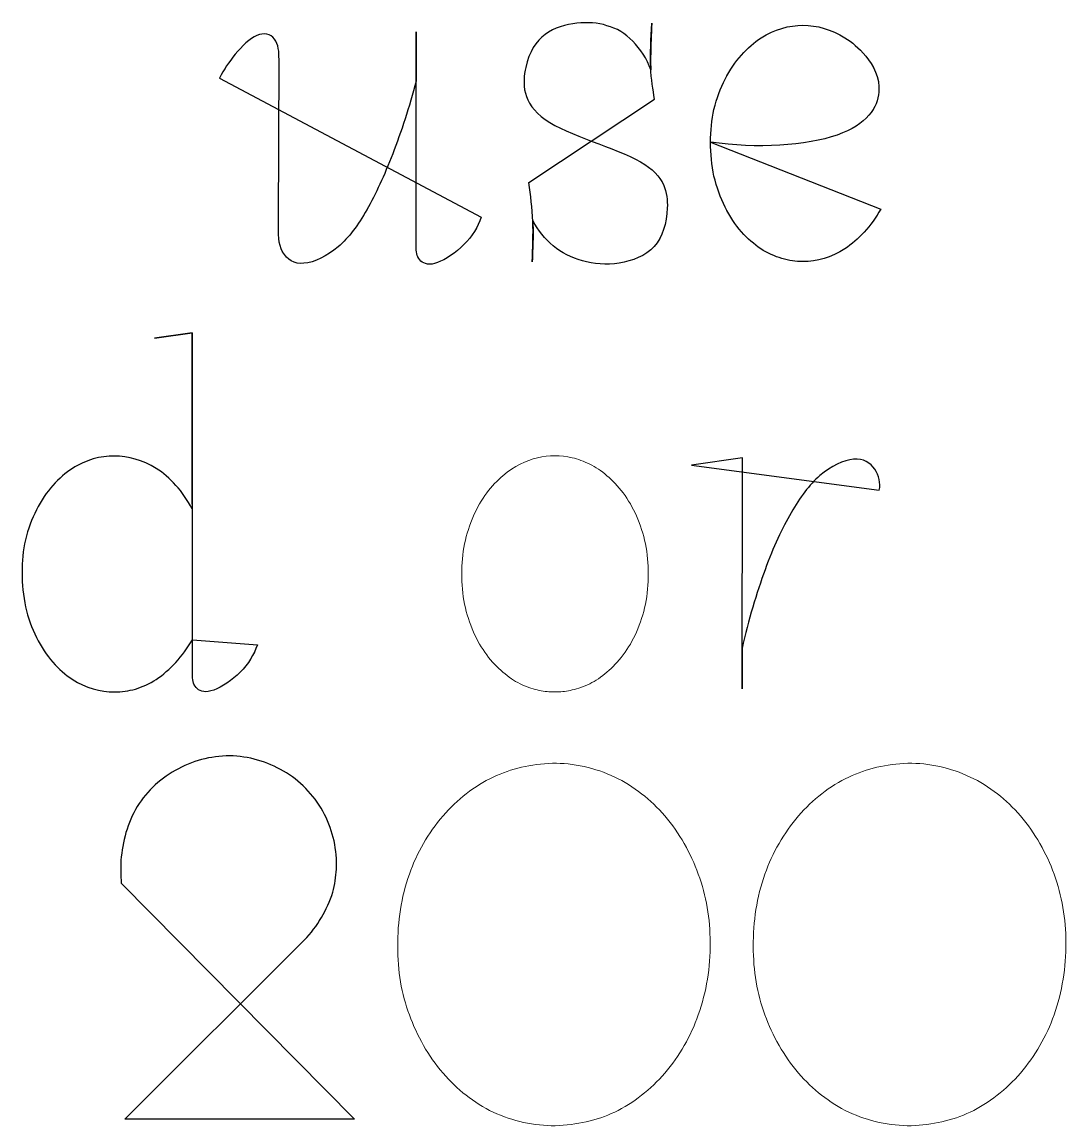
# Model space of a CAD drawing. Header units: centimetres. Extents: x -10.1 to 10.1, y -7.4 to 7.5.
# Drawn here: x -5.915 to -5.094, y 6.476 to 7.343 of the extents above; entities that cross this region are included whole.
import ezdxf

# ---------------------------------------------------------------- set-up
doc = ezdxf.new("R2010")
doc.units = ezdxf.units.CM
doc.header["$MEASUREMENT"] = 0
doc.layers.add('Layer 1', color=7, linetype='Continuous')

msp = doc.modelspace()

# ---------------------------------------------------------------- linework, layer by layer
at = {"layer": 'Layer 1', "color": 7}
for points, knots in [([(-5.51631, 7.21711), (-5.51478, 7.207), (-5.51364, 7.19711), (-5.51327, 7.18663), (-5.51327, 7.18663), (-5.51271, 7.17652), (-5.51327, 7.16567), (-5.51367, 7.15483), (-5.51367, 7.15483), (-5.51327, 7.16226), (-5.51311, 7.16949), (-5.5129, 7.17483), (-5.5129, 7.17483), (-5.5129, 7.18036), (-5.51309, 7.18377), (-5.51327, 7.18721), (-5.51327, 7.18721), (-5.50909, 7.17959), (-5.50356, 7.17274), (-5.49708, 7.16739), (-5.49708, 7.16739), (-5.49041, 7.16186), (-5.48298, 7.15805), (-5.47422, 7.15559), (-5.47422, 7.15559), (-5.46544, 7.15331), (-5.45536, 7.15197), (-5.44525, 7.15387), (-5.44525, 7.15387), (-5.43496, 7.1554), (-5.42469, 7.1594), (-5.41781, 7.16683), (-5.41781, 7.16683), (-5.41114, 7.17445), (-5.4081, 7.18511), (-5.40752, 7.19712), (-5.40752, 7.19712), (-5.40694, 7.20911), (-5.40921, 7.22226), (-5.42866, 7.2335), (-5.42866, 7.2335), (-5.44829, 7.24474), (-5.48525, 7.25387), (-5.50354, 7.26665), (-5.50354, 7.26665), (-5.52182, 7.2794), (-5.52145, 7.2956), (-5.51878, 7.30761), (-5.51878, 7.30761), (-5.51592, 7.31999), (-5.51079, 7.32817), (-5.50354, 7.33351), (-5.50354, 7.33351), (-5.49632, 7.33885), (-5.48716, 7.34132), (-5.47859, 7.34227), (-5.47859, 7.34227), (-5.4702, 7.34322), (-5.46221, 7.34285), (-5.45496, 7.34036), (-5.45496, 7.34036), (-5.44734, 7.33845), (-5.44049, 7.33427), (-5.43459, 7.32816), (-5.43459, 7.32816), (-5.42866, 7.32226), (-5.42353, 7.31427), (-5.42049, 7.3057), (-5.42049, 7.3057), (-5.42049, 7.30914), (-5.42089, 7.31237), (-5.42049, 7.31845), (-5.42049, 7.31845), (-5.42049, 7.32454), (-5.42012, 7.3335), (-5.41972, 7.34226), (-5.41972, 7.34226), (-5.42049, 7.33006), (-5.42086, 7.31787), (-5.42049, 7.30797), (-5.42049, 7.30797), (-5.42012, 7.29789), (-5.4188, 7.29027), (-5.41745, 7.28262), (-5.41745, 7.28262), (-5.41745, 7.28262), (-5.51631, 7.21711), (-5.51631, 7.21711)], [0, 0, 0, 0, 0.043478, 0.043478, 0.043478, 0.043478, 0.086957, 0.086957, 0.086957, 0.086957, 0.130435, 0.130435, 0.130435, 0.130435, 0.173913, 0.173913, 0.173913, 0.173913, 0.217391, 0.217391, 0.217391, 0.217391, 0.26087, 0.26087, 0.26087, 0.26087, 0.304348, 0.304348, 0.304348, 0.304348, 0.347826, 0.347826, 0.347826, 0.347826, 0.391304, 0.391304, 0.391304, 0.391304, 0.434783, 0.434783, 0.434783, 0.434783, 0.478261, 0.478261, 0.478261, 0.478261, 0.521739, 0.521739, 0.521739, 0.521739, 0.565217, 0.565217, 0.565217, 0.565217, 0.608696, 0.608696, 0.608696, 0.608696, 0.652174, 0.652174, 0.652174, 0.652174, 0.695652, 0.695652, 0.695652, 0.695652, 0.73913, 0.73913, 0.73913, 0.73913, 0.782609, 0.782609, 0.782609, 0.782609, 0.826087, 0.826087, 0.826087, 0.826087, 0.869565, 0.869565, 0.869565, 0.869565, 0.913043, 0.913043, 0.913043, 0.913043, 1, 1, 1, 1]), ([(-5.37344, 7.24894), (-5.33724, 7.24341), (-5.29782, 7.24608), (-5.27401, 7.25447), (-5.27401, 7.25447), (-5.2502, 7.26267), (-5.24221, 7.27638), (-5.24125, 7.28818), (-5.24125, 7.28818), (-5.24011, 7.2998), (-5.24583, 7.30932), (-5.25133, 7.31636), (-5.25133, 7.31636), (-5.25705, 7.32321), (-5.26239, 7.32742), (-5.26789, 7.33083), (-5.26789, 7.33083), (-5.27876, 7.3375), (-5.2898, 7.34073), (-5.30086, 7.34073), (-5.30086, 7.34073), (-5.31192, 7.34073), (-5.32295, 7.3375), (-5.33383, 7.33083), (-5.33383, 7.33083), (-5.33917, 7.32721), (-5.34431, 7.32284), (-5.34926, 7.31731), (-5.34926, 7.31731), (-5.35402, 7.31197), (-5.35839, 7.30548), (-5.36201, 7.29845), (-5.36201, 7.29845), (-5.36563, 7.2912), (-5.36868, 7.28321), (-5.37079, 7.27464), (-5.37079, 7.27464), (-5.37248, 7.26644), (-5.37346, 7.25768), (-5.37346, 7.24874), (-5.37346, 7.24874), (-5.37346, 7.2398), (-5.37251, 7.23083), (-5.37079, 7.22207), (-5.37079, 7.22207), (-5.3687, 7.2135), (-5.36566, 7.2053), (-5.36201, 7.19786), (-5.36201, 7.19786), (-5.35839, 7.19043), (-5.35402, 7.18397), (-5.34926, 7.17844), (-5.34926, 7.17844), (-5.34429, 7.17291), (-5.33915, 7.16854), (-5.33402, 7.1651), (-5.33402, 7.1651), (-5.32868, 7.16148), (-5.32315, 7.1592), (-5.31746, 7.15748), (-5.31746, 7.15748), (-5.31193, 7.15576), (-5.30643, 7.15499), (-5.3009, 7.15499), (-5.3009, 7.15499), (-5.28987, 7.15499), (-5.27862, 7.15822), (-5.26793, 7.1651), (-5.26793, 7.1651), (-5.26259, 7.16854), (-5.25745, 7.17309), (-5.25269, 7.17825), (-5.25269, 7.17825), (-5.24793, 7.18359), (-5.24335, 7.18968), (-5.23975, 7.19616), (-5.23975, 7.19616), (-5.23975, 7.19616), (-5.37344, 7.24894), (-5.37344, 7.24894)], [0, 0, 0, 0, 0.047619, 0.047619, 0.047619, 0.047619, 0.095238, 0.095238, 0.095238, 0.095238, 0.142857, 0.142857, 0.142857, 0.142857, 0.190476, 0.190476, 0.190476, 0.190476, 0.238095, 0.238095, 0.238095, 0.238095, 0.285714, 0.285714, 0.285714, 0.285714, 0.333333, 0.333333, 0.333333, 0.333333, 0.380952, 0.380952, 0.380952, 0.380952, 0.428571, 0.428571, 0.428571, 0.428571, 0.47619, 0.47619, 0.47619, 0.47619, 0.52381, 0.52381, 0.52381, 0.52381, 0.571429, 0.571429, 0.571429, 0.571429, 0.619048, 0.619048, 0.619048, 0.619048, 0.666667, 0.666667, 0.666667, 0.666667, 0.714286, 0.714286, 0.714286, 0.714286, 0.761905, 0.761905, 0.761905, 0.761905, 0.809524, 0.809524, 0.809524, 0.809524, 0.857143, 0.857143, 0.857143, 0.857143, 0.904762, 0.904762, 0.904762, 0.904762, 1, 1, 1, 1]), ([(-5.75938, 7.29923), (-5.75613, 7.30571), (-5.75195, 7.3118), (-5.74718, 7.31791), (-5.74718, 7.31791), (-5.74165, 7.32421), (-5.73556, 7.33048), (-5.73022, 7.33257), (-5.73022, 7.33257), (-5.7245, 7.33524), (-5.71935, 7.33389), (-5.7163, 7.3299), (-5.7163, 7.3299), (-5.71289, 7.3259), (-5.71268, 7.31961), (-5.71268, 7.31389), (-5.71268, 7.31389), (-5.71268, 7.31389), (-5.71308, 7.18512), (-5.71308, 7.18512), (-5.71308, 7.18512), (-5.71308, 7.17731), (-5.71345, 7.16874), (-5.70983, 7.16263), (-5.70983, 7.16263), (-5.70642, 7.15654), (-5.70068, 7.15292), (-5.69306, 7.15369), (-5.69306, 7.15369), (-5.68486, 7.15425), (-5.67478, 7.15922), (-5.6662, 7.16665), (-5.6662, 7.16665), (-5.65763, 7.1739), (-5.65059, 7.18361), (-5.64353, 7.19581), (-5.64353, 7.19581), (-5.63668, 7.20801), (-5.63001, 7.22248), (-5.62334, 7.23963), (-5.62334, 7.23963), (-5.61667, 7.25678), (-5.61019, 7.27659), (-5.60487, 7.29678), (-5.60487, 7.29678), (-5.60487, 7.29678), (-5.60487, 7.33561), (-5.60487, 7.33561), (-5.60487, 7.33561), (-5.60487, 7.33561), (-5.60487, 7.1653), (-5.60487, 7.1653), (-5.60487, 7.1653), (-5.60487, 7.16168), (-5.60373, 7.15787), (-5.60125, 7.15538), (-5.60125, 7.15538), (-5.59839, 7.1531), (-5.5944, 7.15194), (-5.5881, 7.15424), (-5.5881, 7.15424), (-5.58201, 7.15652), (-5.57363, 7.16205), (-5.56733, 7.16834), (-5.56733, 7.16834), (-5.56066, 7.17482), (-5.55648, 7.18205), (-5.55381, 7.18985), (-5.55381, 7.18985), (-5.55381, 7.18985), (-5.75938, 7.29923), (-5.75938, 7.29923)], [0, 0, 0, 0, 0.052632, 0.052632, 0.052632, 0.052632, 0.105263, 0.105263, 0.105263, 0.105263, 0.157895, 0.157895, 0.157895, 0.157895, 0.210526, 0.210526, 0.210526, 0.210526, 0.263158, 0.263158, 0.263158, 0.263158, 0.315789, 0.315789, 0.315789, 0.315789, 0.368421, 0.368421, 0.368421, 0.368421, 0.421053, 0.421053, 0.421053, 0.421053, 0.473684, 0.473684, 0.473684, 0.473684, 0.526316, 0.526316, 0.526316, 0.526316, 0.578947, 0.578947, 0.578947, 0.578947, 0.631579, 0.631579, 0.631579, 0.631579, 0.684211, 0.684211, 0.684211, 0.684211, 0.736842, 0.736842, 0.736842, 0.736842, 0.789474, 0.789474, 0.789474, 0.789474, 0.842105, 0.842105, 0.842105, 0.842105, 0.894737, 0.894737, 0.894737, 0.894737, 1, 1, 1, 1]), ([(-5.75938, 7.29923), (-5.75938, 7.29923), (-5.75938, 7.29923), (-5.75938, 7.29923), (-5.75938, 7.29923), (-5.75938, 7.29923), (-5.75938, 7.29923), (-5.75938, 7.29923)], [0, 0, 0, 0, 0.333333, 0.333333, 0.333333, 0.333333, 1, 1, 1, 1]), ([(-5.37344, 7.24894), (-5.37344, 7.24894), (-5.37344, 7.24894), (-5.37344, 7.24894), (-5.37344, 7.24894), (-5.37344, 7.24894), (-5.37344, 7.24894), (-5.37344, 7.24894)], [0, 0, 0, 0, 0.333333, 0.333333, 0.333333, 0.333333, 1, 1, 1, 1]), ([(-5.51631, 7.21711), (-5.51631, 7.21711), (-5.51631, 7.21711), (-5.51631, 7.21711), (-5.51631, 7.21711), (-5.51631, 7.21711), (-5.51631, 7.21711), (-5.51631, 7.21711)], [0, 0, 0, 0, 0.333333, 0.333333, 0.333333, 0.333333, 1, 1, 1, 1]), ([(-5.78071, 6.85783), (-5.78452, 6.85135), (-5.78928, 6.84526), (-5.79367, 6.8401), (-5.79367, 6.8401), (-5.79862, 6.83497), (-5.80378, 6.83039), (-5.8091, 6.82676), (-5.8091, 6.82676), (-5.81444, 6.82332), (-5.82016, 6.82086), (-5.8255, 6.81914), (-5.8255, 6.81914), (-5.83082, 6.81761), (-5.83653, 6.81686), (-5.84206, 6.81686), (-5.84206, 6.81686), (-5.85312, 6.81686), (-5.86436, 6.8199), (-5.87521, 6.82678), (-5.87521, 6.82678), (-5.88055, 6.8304), (-5.88569, 6.83477), (-5.89045, 6.8403), (-5.89045, 6.8403), (-5.89521, 6.84564), (-5.8996, 6.85231), (-5.90339, 6.85972), (-5.90339, 6.85972), (-5.90701, 6.86694), (-5.90987, 6.87515), (-5.91196, 6.88372), (-5.91196, 6.88372), (-5.91368, 6.89248), (-5.91463, 6.90142), (-5.91463, 6.91058), (-5.91463, 6.91058), (-5.91463, 6.91934), (-5.91386, 6.9281), (-5.91196, 6.93648), (-5.91196, 6.93648), (-5.90987, 6.94468), (-5.90701, 6.95286), (-5.90339, 6.9599), (-5.90339, 6.9599), (-5.89958, 6.96733), (-5.89519, 6.97382), (-5.89045, 6.97914), (-5.89045, 6.97914), (-5.88548, 6.98467), (-5.88034, 6.98904), (-5.87502, 6.99248), (-5.87502, 6.99248), (-5.86989, 6.99592), (-5.86417, 6.99838), (-5.85864, 6.99991), (-5.85864, 6.99991), (-5.85314, 7.00163), (-5.84761, 7.00219), (-5.84208, 7.00219), (-5.84208, 7.00219), (-5.83105, 7.00219), (-5.82017, 6.99933), (-5.80911, 6.99248), (-5.80911, 6.99248), (-5.80379, 6.98904), (-5.79863, 6.98467), (-5.79368, 6.97914), (-5.79368, 6.97914), (-5.78892, 6.97398), (-5.78453, 6.96752), (-5.78093, 6.96067), (-5.78093, 6.96067), (-5.78093, 6.96067), (-5.78093, 7.09915), (-5.78093, 7.09915), (-5.78093, 7.09915), (-5.78093, 7.09915), (-5.81064, 7.09497), (-5.81064, 7.09497), (-5.81064, 7.09497), (-5.81064, 7.09497), (-5.78093, 7.09915), (-5.78093, 7.09915), (-5.78093, 7.09915), (-5.78093, 7.09915), (-5.78074, 6.82941), (-5.78074, 6.82941), (-5.78074, 6.82941), (-5.78074, 6.82541), (-5.7796, 6.8216), (-5.77693, 6.81949), (-5.77693, 6.81949), (-5.77426, 6.817), (-5.77026, 6.81605), (-5.76399, 6.81835), (-5.76399, 6.81835), (-5.75769, 6.82063), (-5.74952, 6.82616), (-5.74322, 6.83245), (-5.74322, 6.83245), (-5.73655, 6.83875), (-5.73237, 6.84618), (-5.7297, 6.85399), (-5.7297, 6.85399), (-5.7297, 6.85399), (-5.78071, 6.85783), (-5.78071, 6.85783)], [0, 0, 0, 0, 0.035714, 0.035714, 0.035714, 0.035714, 0.071429, 0.071429, 0.071429, 0.071429, 0.107143, 0.107143, 0.107143, 0.107143, 0.142857, 0.142857, 0.142857, 0.142857, 0.178571, 0.178571, 0.178571, 0.178571, 0.214286, 0.214286, 0.214286, 0.214286, 0.25, 0.25, 0.25, 0.25, 0.285714, 0.285714, 0.285714, 0.285714, 0.321429, 0.321429, 0.321429, 0.321429, 0.357143, 0.357143, 0.357143, 0.357143, 0.392857, 0.392857, 0.392857, 0.392857, 0.428571, 0.428571, 0.428571, 0.428571, 0.464286, 0.464286, 0.464286, 0.464286, 0.5, 0.5, 0.5, 0.5, 0.535714, 0.535714, 0.535714, 0.535714, 0.571429, 0.571429, 0.571429, 0.571429, 0.607143, 0.607143, 0.607143, 0.607143, 0.642857, 0.642857, 0.642857, 0.642857, 0.678571, 0.678571, 0.678571, 0.678571, 0.714286, 0.714286, 0.714286, 0.714286, 0.75, 0.75, 0.75, 0.75, 0.785714, 0.785714, 0.785714, 0.785714, 0.821429, 0.821429, 0.821429, 0.821429, 0.857143, 0.857143, 0.857143, 0.857143, 0.892857, 0.892857, 0.892857, 0.892857, 0.928571, 0.928571, 0.928571, 0.928571, 1, 1, 1, 1]), ([(-5.38849, 6.99499), (-5.38849, 6.99499), (-5.34848, 7.00071), (-5.34848, 7.00071), (-5.34848, 7.00071), (-5.34848, 7.00071), (-5.34867, 6.81936), (-5.34867, 6.81936), (-5.34867, 6.81936), (-5.34867, 6.81936), (-5.34867, 6.85116), (-5.34867, 6.85116), (-5.34867, 6.85116), (-5.34391, 6.87325), (-5.33724, 6.89458), (-5.33057, 6.91289), (-5.33057, 6.91289), (-5.3243, 6.93099), (-5.31705, 6.94546), (-5.3102, 6.95766), (-5.3102, 6.95766), (-5.30314, 6.96986), (-5.2961, 6.97938), (-5.28753, 6.98682), (-5.28753, 6.98682), (-5.27896, 6.99425), (-5.26885, 6.9992), (-5.26105, 6.99978), (-5.26105, 6.99978), (-5.25324, 7.00055), (-5.24771, 6.99674), (-5.24449, 6.99197), (-5.24449, 6.99197), (-5.24108, 6.98681), (-5.23973, 6.98112), (-5.24087, 6.97541), (-5.24087, 6.97541), (-5.24087, 6.97541), (-5.38849, 6.99499), (-5.38849, 6.99499)], [0, 0, 0, 0, 0.090909, 0.090909, 0.090909, 0.090909, 0.181818, 0.181818, 0.181818, 0.181818, 0.272727, 0.272727, 0.272727, 0.272727, 0.363636, 0.363636, 0.363636, 0.363636, 0.454545, 0.454545, 0.454545, 0.454545, 0.545455, 0.545455, 0.545455, 0.545455, 0.636364, 0.636364, 0.636364, 0.636364, 0.727273, 0.727273, 0.727273, 0.727273, 0.818182, 0.818182, 0.818182, 0.818182, 1, 1, 1, 1]), ([(-5.38849, 6.99499), (-5.38849, 6.99499), (-5.38849, 6.99499), (-5.38849, 6.99499), (-5.38849, 6.99499), (-5.38849, 6.99499), (-5.38849, 6.99499), (-5.38849, 6.99499)], [0, 0, 0, 0, 0.333333, 0.333333, 0.333333, 0.333333, 1, 1, 1, 1]), ([(-5.78071, 6.85783), (-5.78071, 6.85783), (-5.78071, 6.85783), (-5.78071, 6.85783), (-5.78071, 6.85783), (-5.78071, 6.85783), (-5.78071, 6.85783), (-5.78071, 6.85783)], [0, 0, 0, 0, 0.333333, 0.333333, 0.333333, 0.333333, 1, 1, 1, 1]), ([(-5.83672, 6.66659), (-5.83712, 6.67268), (-5.8373, 6.67879), (-5.83691, 6.68469), (-5.83691, 6.68469), (-5.83577, 6.69898), (-5.83178, 6.71422), (-5.82416, 6.72679), (-5.82416, 6.72679), (-5.81617, 6.73936), (-5.80492, 6.74984), (-5.79177, 6.7565), (-5.79177, 6.7565), (-5.77862, 6.76372), (-5.76357, 6.76698), (-5.74872, 6.76658), (-5.74872, 6.76658), (-5.73385, 6.76581), (-5.71919, 6.76105), (-5.70681, 6.75324), (-5.70681, 6.75324), (-5.69424, 6.74543), (-5.68376, 6.734), (-5.67691, 6.72067), (-5.67691, 6.72067), (-5.67024, 6.70752), (-5.6668, 6.69247), (-5.66757, 6.67762), (-5.66757, 6.67762), (-5.66776, 6.67153), (-5.66892, 6.66542), (-5.67043, 6.65952), (-5.67043, 6.65952), (-5.67252, 6.65248), (-5.67575, 6.64581), (-5.67937, 6.63952), (-5.67937, 6.63952), (-5.68299, 6.63322), (-5.68757, 6.62732), (-5.69271, 6.622), (-5.69271, 6.622), (-5.69271, 6.622), (-5.83387, 6.48122), (-5.83387, 6.48122), (-5.83387, 6.48122), (-5.83387, 6.48122), (-5.65326, 6.48122), (-5.65326, 6.48122), (-5.65326, 6.48122), (-5.65326, 6.48122), (-5.83672, 6.66659), (-5.83672, 6.66659)], [0, 0, 0, 0, 0.071429, 0.071429, 0.071429, 0.071429, 0.142857, 0.142857, 0.142857, 0.142857, 0.214286, 0.214286, 0.214286, 0.214286, 0.285714, 0.285714, 0.285714, 0.285714, 0.357143, 0.357143, 0.357143, 0.357143, 0.428571, 0.428571, 0.428571, 0.428571, 0.5, 0.5, 0.5, 0.5, 0.571429, 0.571429, 0.571429, 0.571429, 0.642857, 0.642857, 0.642857, 0.642857, 0.714286, 0.714286, 0.714286, 0.714286, 0.785714, 0.785714, 0.785714, 0.785714, 0.857143, 0.857143, 0.857143, 0.857143, 1, 1, 1, 1]), ([(-5.83672, 6.66659), (-5.83672, 6.66659), (-5.83672, 6.66659), (-5.83672, 6.66659), (-5.83672, 6.66659), (-5.83672, 6.66659), (-5.83672, 6.66659), (-5.83672, 6.66659)], [0, 0, 0, 0, 0.333333, 0.333333, 0.333333, 0.333333, 1, 1, 1, 1])]:
    msp.add_open_spline(points, degree=3, knots=knots, dxfattribs=at)
at = {"layer": 'Layer 1', "lineweight": 0}
for points, knots in [([(-5.51631, 7.21711), (-5.51478, 7.207), (-5.51364, 7.19711), (-5.51327, 7.18663), (-5.51327, 7.18663), (-5.51271, 7.17652), (-5.51327, 7.16567), (-5.51367, 7.15483), (-5.51367, 7.15483), (-5.51327, 7.16226), (-5.51311, 7.16949), (-5.5129, 7.17483), (-5.5129, 7.17483), (-5.5129, 7.18036), (-5.51309, 7.18377), (-5.51327, 7.18721), (-5.51327, 7.18721), (-5.50909, 7.17959), (-5.50356, 7.17274), (-5.49708, 7.16739), (-5.49708, 7.16739), (-5.49041, 7.16186), (-5.48298, 7.15805), (-5.47422, 7.15559), (-5.47422, 7.15559), (-5.46544, 7.15331), (-5.45536, 7.15197), (-5.44525, 7.15387), (-5.44525, 7.15387), (-5.43496, 7.1554), (-5.42469, 7.1594), (-5.41781, 7.16683), (-5.41781, 7.16683), (-5.41114, 7.17445), (-5.4081, 7.18511), (-5.40752, 7.19712), (-5.40752, 7.19712), (-5.40694, 7.20911), (-5.40921, 7.22226), (-5.42866, 7.2335), (-5.42866, 7.2335), (-5.44829, 7.24474), (-5.48525, 7.25387), (-5.50354, 7.26665), (-5.50354, 7.26665), (-5.52182, 7.2794), (-5.52145, 7.2956), (-5.51878, 7.30761), (-5.51878, 7.30761), (-5.51592, 7.31999), (-5.51079, 7.32817), (-5.50354, 7.33351), (-5.50354, 7.33351), (-5.49632, 7.33885), (-5.48716, 7.34132), (-5.47859, 7.34227), (-5.47859, 7.34227), (-5.4702, 7.34322), (-5.46221, 7.34285), (-5.45496, 7.34036), (-5.45496, 7.34036), (-5.44734, 7.33845), (-5.44049, 7.33427), (-5.43459, 7.32816), (-5.43459, 7.32816), (-5.42866, 7.32226), (-5.42353, 7.31427), (-5.42049, 7.3057), (-5.42049, 7.3057), (-5.42049, 7.30914), (-5.42089, 7.31237), (-5.42049, 7.31845), (-5.42049, 7.31845), (-5.42049, 7.32454), (-5.42012, 7.3335), (-5.41972, 7.34226), (-5.41972, 7.34226), (-5.42049, 7.33006), (-5.42086, 7.31787), (-5.42049, 7.30797), (-5.42049, 7.30797), (-5.42012, 7.29789), (-5.4188, 7.29027), (-5.41745, 7.28262)], [0, 0, 0, 0, 0.045455, 0.045455, 0.045455, 0.045455, 0.090909, 0.090909, 0.090909, 0.090909, 0.136364, 0.136364, 0.136364, 0.136364, 0.181818, 0.181818, 0.181818, 0.181818, 0.227273, 0.227273, 0.227273, 0.227273, 0.272727, 0.272727, 0.272727, 0.272727, 0.318182, 0.318182, 0.318182, 0.318182, 0.363636, 0.363636, 0.363636, 0.363636, 0.409091, 0.409091, 0.409091, 0.409091, 0.454545, 0.454545, 0.454545, 0.454545, 0.5, 0.5, 0.5, 0.5, 0.545455, 0.545455, 0.545455, 0.545455, 0.590909, 0.590909, 0.590909, 0.590909, 0.636364, 0.636364, 0.636364, 0.636364, 0.681818, 0.681818, 0.681818, 0.681818, 0.727273, 0.727273, 0.727273, 0.727273, 0.772727, 0.772727, 0.772727, 0.772727, 0.818182, 0.818182, 0.818182, 0.818182, 0.863636, 0.863636, 0.863636, 0.863636, 0.909091, 0.909091, 0.909091, 0.909091, 1, 1, 1, 1]), ([(-5.37344, 7.24894), (-5.33724, 7.24341), (-5.29782, 7.24608), (-5.27401, 7.25447), (-5.27401, 7.25447), (-5.2502, 7.26267), (-5.24221, 7.27638), (-5.24125, 7.28818), (-5.24125, 7.28818), (-5.24011, 7.2998), (-5.24583, 7.30932), (-5.25133, 7.31636), (-5.25133, 7.31636), (-5.25705, 7.32321), (-5.26239, 7.32742), (-5.26789, 7.33083), (-5.26789, 7.33083), (-5.27876, 7.3375), (-5.2898, 7.34073), (-5.30086, 7.34073), (-5.30086, 7.34073), (-5.31192, 7.34073), (-5.32295, 7.3375), (-5.33383, 7.33083), (-5.33383, 7.33083), (-5.33917, 7.32721), (-5.34431, 7.32284), (-5.34926, 7.31731), (-5.34926, 7.31731), (-5.35402, 7.31197), (-5.35839, 7.30548), (-5.36201, 7.29845), (-5.36201, 7.29845), (-5.36563, 7.2912), (-5.36868, 7.28321), (-5.37079, 7.27464), (-5.37079, 7.27464), (-5.37248, 7.26644), (-5.37346, 7.25768), (-5.37346, 7.24874), (-5.37346, 7.24874), (-5.37346, 7.2398), (-5.37251, 7.23083), (-5.37079, 7.22207), (-5.37079, 7.22207), (-5.3687, 7.2135), (-5.36566, 7.2053), (-5.36201, 7.19786), (-5.36201, 7.19786), (-5.35839, 7.19043), (-5.35402, 7.18397), (-5.34926, 7.17844), (-5.34926, 7.17844), (-5.34429, 7.17291), (-5.33915, 7.16854), (-5.33402, 7.1651), (-5.33402, 7.1651), (-5.32868, 7.16148), (-5.32315, 7.1592), (-5.31746, 7.15748), (-5.31746, 7.15748), (-5.31193, 7.15576), (-5.30643, 7.15499), (-5.3009, 7.15499), (-5.3009, 7.15499), (-5.28987, 7.15499), (-5.27862, 7.15822), (-5.26793, 7.1651), (-5.26793, 7.1651), (-5.26259, 7.16854), (-5.25745, 7.17309), (-5.25269, 7.17825), (-5.25269, 7.17825), (-5.24793, 7.18359), (-5.24335, 7.18968), (-5.23975, 7.19616)], [0, 0, 0, 0, 0.05, 0.05, 0.05, 0.05, 0.1, 0.1, 0.1, 0.1, 0.15, 0.15, 0.15, 0.15, 0.2, 0.2, 0.2, 0.2, 0.25, 0.25, 0.25, 0.25, 0.3, 0.3, 0.3, 0.3, 0.35, 0.35, 0.35, 0.35, 0.4, 0.4, 0.4, 0.4, 0.45, 0.45, 0.45, 0.45, 0.5, 0.5, 0.5, 0.5, 0.55, 0.55, 0.55, 0.55, 0.6, 0.6, 0.6, 0.6, 0.65, 0.65, 0.65, 0.65, 0.7, 0.7, 0.7, 0.7, 0.75, 0.75, 0.75, 0.75, 0.8, 0.8, 0.8, 0.8, 0.85, 0.85, 0.85, 0.85, 0.9, 0.9, 0.9, 0.9, 1, 1, 1, 1]), ([(-5.75938, 7.29923), (-5.75613, 7.30571), (-5.75195, 7.3118), (-5.74718, 7.31791), (-5.74718, 7.31791), (-5.74165, 7.32421), (-5.73556, 7.33048), (-5.73022, 7.33257), (-5.73022, 7.33257), (-5.7245, 7.33524), (-5.71935, 7.33389), (-5.7163, 7.3299), (-5.7163, 7.3299), (-5.71289, 7.3259), (-5.71268, 7.31961), (-5.71268, 7.31389), (-5.71268, 7.31389), (-5.71268, 7.31389), (-5.71308, 7.18512), (-5.71308, 7.18512), (-5.71308, 7.18512), (-5.71308, 7.17731), (-5.71345, 7.16874), (-5.70983, 7.16263), (-5.70983, 7.16263), (-5.70642, 7.15654), (-5.70068, 7.15292), (-5.69306, 7.15369), (-5.69306, 7.15369), (-5.68486, 7.15425), (-5.67478, 7.15922), (-5.6662, 7.16665), (-5.6662, 7.16665), (-5.65763, 7.1739), (-5.65059, 7.18361), (-5.64353, 7.19581), (-5.64353, 7.19581), (-5.63668, 7.20801), (-5.63001, 7.22248), (-5.62334, 7.23963), (-5.62334, 7.23963), (-5.61667, 7.25678), (-5.61019, 7.27659), (-5.60487, 7.29678), (-5.60487, 7.29678), (-5.60487, 7.29678), (-5.60487, 7.33561), (-5.60487, 7.33561), (-5.60487, 7.33561), (-5.60487, 7.33561), (-5.60487, 7.1653), (-5.60487, 7.1653), (-5.60487, 7.1653), (-5.60487, 7.16168), (-5.60373, 7.15787), (-5.60125, 7.15538), (-5.60125, 7.15538), (-5.59839, 7.1531), (-5.5944, 7.15194), (-5.5881, 7.15424), (-5.5881, 7.15424), (-5.58201, 7.15652), (-5.57363, 7.16205), (-5.56733, 7.16834), (-5.56733, 7.16834), (-5.56066, 7.17482), (-5.55648, 7.18205), (-5.55381, 7.18985)], [0, 0, 0, 0, 0.055556, 0.055556, 0.055556, 0.055556, 0.111111, 0.111111, 0.111111, 0.111111, 0.166667, 0.166667, 0.166667, 0.166667, 0.222222, 0.222222, 0.222222, 0.222222, 0.277778, 0.277778, 0.277778, 0.277778, 0.333333, 0.333333, 0.333333, 0.333333, 0.388889, 0.388889, 0.388889, 0.388889, 0.444444, 0.444444, 0.444444, 0.444444, 0.5, 0.5, 0.5, 0.5, 0.555556, 0.555556, 0.555556, 0.555556, 0.611111, 0.611111, 0.611111, 0.611111, 0.666667, 0.666667, 0.666667, 0.666667, 0.722222, 0.722222, 0.722222, 0.722222, 0.777778, 0.777778, 0.777778, 0.777778, 0.833333, 0.833333, 0.833333, 0.833333, 0.888889, 0.888889, 0.888889, 0.888889, 1, 1, 1, 1]), ([(-5.75938, 7.29923), (-5.75938, 7.29923), (-5.75938, 7.29923), (-5.75938, 7.29923), (-5.75938, 7.29923), (-5.75938, 7.29923), (-5.75938, 7.29923), (-5.75938, 7.29923)], [0, 0, 0, 0, 0.333333, 0.333333, 0.333333, 0.333333, 1, 1, 1, 1]), ([(-5.37344, 7.24894), (-5.37344, 7.24894), (-5.37344, 7.24894), (-5.37344, 7.24894), (-5.37344, 7.24894), (-5.37344, 7.24894), (-5.37344, 7.24894), (-5.37344, 7.24894)], [0, 0, 0, 0, 0.333333, 0.333333, 0.333333, 0.333333, 1, 1, 1, 1]), ([(-5.51631, 7.21711), (-5.51631, 7.21711), (-5.51631, 7.21711), (-5.51631, 7.21711), (-5.51631, 7.21711), (-5.51631, 7.21711), (-5.51631, 7.21711), (-5.51631, 7.21711)], [0, 0, 0, 0, 0.333333, 0.333333, 0.333333, 0.333333, 1, 1, 1, 1]), ([(-5.78071, 6.85783), (-5.78452, 6.85135), (-5.78928, 6.84526), (-5.79367, 6.8401), (-5.79367, 6.8401), (-5.79862, 6.83497), (-5.80378, 6.83039), (-5.8091, 6.82676), (-5.8091, 6.82676), (-5.81444, 6.82332), (-5.82016, 6.82086), (-5.8255, 6.81914), (-5.8255, 6.81914), (-5.83082, 6.81761), (-5.83653, 6.81686), (-5.84206, 6.81686), (-5.84206, 6.81686), (-5.85312, 6.81686), (-5.86436, 6.8199), (-5.87521, 6.82678), (-5.87521, 6.82678), (-5.88055, 6.8304), (-5.88569, 6.83477), (-5.89045, 6.8403), (-5.89045, 6.8403), (-5.89521, 6.84564), (-5.8996, 6.85231), (-5.90339, 6.85972), (-5.90339, 6.85972), (-5.90701, 6.86694), (-5.90987, 6.87515), (-5.91196, 6.88372), (-5.91196, 6.88372), (-5.91368, 6.89248), (-5.91463, 6.90142), (-5.91463, 6.91058), (-5.91463, 6.91058), (-5.91463, 6.91934), (-5.91386, 6.9281), (-5.91196, 6.93648), (-5.91196, 6.93648), (-5.90987, 6.94468), (-5.90701, 6.95286), (-5.90339, 6.9599), (-5.90339, 6.9599), (-5.89958, 6.96733), (-5.89519, 6.97382), (-5.89045, 6.97914), (-5.89045, 6.97914), (-5.88548, 6.98467), (-5.88034, 6.98904), (-5.87502, 6.99248), (-5.87502, 6.99248), (-5.86989, 6.99592), (-5.86417, 6.99838), (-5.85864, 6.99991), (-5.85864, 6.99991), (-5.85314, 7.00163), (-5.84761, 7.00219), (-5.84208, 7.00219), (-5.84208, 7.00219), (-5.83105, 7.00219), (-5.82017, 6.99933), (-5.80911, 6.99248), (-5.80911, 6.99248), (-5.80379, 6.98904), (-5.79863, 6.98467), (-5.79368, 6.97914), (-5.79368, 6.97914), (-5.78892, 6.97398), (-5.78453, 6.96752), (-5.78093, 6.96067), (-5.78093, 6.96067), (-5.78093, 6.96067), (-5.78093, 7.09915), (-5.78093, 7.09915), (-5.78093, 7.09915), (-5.78093, 7.09915), (-5.81064, 7.09497), (-5.81064, 7.09497), (-5.81064, 7.09497), (-5.81064, 7.09497), (-5.78093, 7.09915), (-5.78093, 7.09915), (-5.78093, 7.09915), (-5.78093, 7.09915), (-5.78074, 6.82941), (-5.78074, 6.82941), (-5.78074, 6.82941), (-5.78074, 6.82541), (-5.7796, 6.8216), (-5.77693, 6.81949), (-5.77693, 6.81949), (-5.77426, 6.817), (-5.77026, 6.81605), (-5.76399, 6.81835), (-5.76399, 6.81835), (-5.75769, 6.82063), (-5.74952, 6.82616), (-5.74322, 6.83245), (-5.74322, 6.83245), (-5.73655, 6.83875), (-5.73237, 6.84618), (-5.7297, 6.85399)], [0, 0, 0, 0, 0.037037, 0.037037, 0.037037, 0.037037, 0.074074, 0.074074, 0.074074, 0.074074, 0.111111, 0.111111, 0.111111, 0.111111, 0.148148, 0.148148, 0.148148, 0.148148, 0.185185, 0.185185, 0.185185, 0.185185, 0.222222, 0.222222, 0.222222, 0.222222, 0.259259, 0.259259, 0.259259, 0.259259, 0.296296, 0.296296, 0.296296, 0.296296, 0.333333, 0.333333, 0.333333, 0.333333, 0.37037, 0.37037, 0.37037, 0.37037, 0.407407, 0.407407, 0.407407, 0.407407, 0.444444, 0.444444, 0.444444, 0.444444, 0.481481, 0.481481, 0.481481, 0.481481, 0.518519, 0.518519, 0.518519, 0.518519, 0.555556, 0.555556, 0.555556, 0.555556, 0.592593, 0.592593, 0.592593, 0.592593, 0.62963, 0.62963, 0.62963, 0.62963, 0.666667, 0.666667, 0.666667, 0.666667, 0.703704, 0.703704, 0.703704, 0.703704, 0.740741, 0.740741, 0.740741, 0.740741, 0.777778, 0.777778, 0.777778, 0.777778, 0.814815, 0.814815, 0.814815, 0.814815, 0.851852, 0.851852, 0.851852, 0.851852, 0.888889, 0.888889, 0.888889, 0.888889, 0.925926, 0.925926, 0.925926, 0.925926, 1, 1, 1, 1]), ([(-5.38849, 6.99499), (-5.38849, 6.99499), (-5.34848, 7.00071), (-5.34848, 7.00071), (-5.34848, 7.00071), (-5.34848, 7.00071), (-5.34867, 6.81936), (-5.34867, 6.81936), (-5.34867, 6.81936), (-5.34867, 6.81936), (-5.34867, 6.85116), (-5.34867, 6.85116), (-5.34867, 6.85116), (-5.34391, 6.87325), (-5.33724, 6.89458), (-5.33057, 6.91289), (-5.33057, 6.91289), (-5.3243, 6.93099), (-5.31705, 6.94546), (-5.3102, 6.95766), (-5.3102, 6.95766), (-5.30314, 6.96986), (-5.2961, 6.97938), (-5.28753, 6.98682), (-5.28753, 6.98682), (-5.27896, 6.99425), (-5.26885, 6.9992), (-5.26105, 6.99978), (-5.26105, 6.99978), (-5.25324, 7.00055), (-5.24771, 6.99674), (-5.24449, 6.99197), (-5.24449, 6.99197), (-5.24108, 6.98681), (-5.23973, 6.98112), (-5.24087, 6.97541)], [0, 0, 0, 0, 0.1, 0.1, 0.1, 0.1, 0.2, 0.2, 0.2, 0.2, 0.3, 0.3, 0.3, 0.3, 0.4, 0.4, 0.4, 0.4, 0.5, 0.5, 0.5, 0.5, 0.6, 0.6, 0.6, 0.6, 0.7, 0.7, 0.7, 0.7, 0.8, 0.8, 0.8, 0.8, 1, 1, 1, 1]), ([(-5.38849, 6.99499), (-5.38849, 6.99499), (-5.38849, 6.99499), (-5.38849, 6.99499), (-5.38849, 6.99499), (-5.38849, 6.99499), (-5.38849, 6.99499), (-5.38849, 6.99499)], [0, 0, 0, 0, 0.333333, 0.333333, 0.333333, 0.333333, 1, 1, 1, 1]), ([(-5.78071, 6.85783), (-5.78071, 6.85783), (-5.78071, 6.85783), (-5.78071, 6.85783), (-5.78071, 6.85783), (-5.78071, 6.85783), (-5.78071, 6.85783), (-5.78071, 6.85783)], [0, 0, 0, 0, 0.333333, 0.333333, 0.333333, 0.333333, 1, 1, 1, 1]), ([(-5.83672, 6.66659), (-5.83712, 6.67268), (-5.8373, 6.67879), (-5.83691, 6.68469), (-5.83691, 6.68469), (-5.83577, 6.69898), (-5.83178, 6.71422), (-5.82416, 6.72679), (-5.82416, 6.72679), (-5.81617, 6.73936), (-5.80492, 6.74984), (-5.79177, 6.7565), (-5.79177, 6.7565), (-5.77862, 6.76372), (-5.76357, 6.76698), (-5.74872, 6.76658), (-5.74872, 6.76658), (-5.73385, 6.76581), (-5.71919, 6.76105), (-5.70681, 6.75324), (-5.70681, 6.75324), (-5.69424, 6.74543), (-5.68376, 6.734), (-5.67691, 6.72067), (-5.67691, 6.72067), (-5.67024, 6.70752), (-5.6668, 6.69247), (-5.66757, 6.67762), (-5.66757, 6.67762), (-5.66776, 6.67153), (-5.66892, 6.66542), (-5.67043, 6.65952), (-5.67043, 6.65952), (-5.67252, 6.65248), (-5.67575, 6.64581), (-5.67937, 6.63952), (-5.67937, 6.63952), (-5.68299, 6.63322), (-5.68757, 6.62732), (-5.69271, 6.622), (-5.69271, 6.622), (-5.69271, 6.622), (-5.83387, 6.48122), (-5.83387, 6.48122), (-5.83387, 6.48122), (-5.83387, 6.48122), (-5.65326, 6.48122), (-5.65326, 6.48122)], [0, 0, 0, 0, 0.076923, 0.076923, 0.076923, 0.076923, 0.153846, 0.153846, 0.153846, 0.153846, 0.230769, 0.230769, 0.230769, 0.230769, 0.307692, 0.307692, 0.307692, 0.307692, 0.384615, 0.384615, 0.384615, 0.384615, 0.461538, 0.461538, 0.461538, 0.461538, 0.538462, 0.538462, 0.538462, 0.538462, 0.615385, 0.615385, 0.615385, 0.615385, 0.692308, 0.692308, 0.692308, 0.692308, 0.769231, 0.769231, 0.769231, 0.769231, 0.846154, 0.846154, 0.846154, 0.846154, 1, 1, 1, 1]), ([(-5.83672, 6.66659), (-5.83672, 6.66659), (-5.83672, 6.66659), (-5.83672, 6.66659), (-5.83672, 6.66659), (-5.83672, 6.66659), (-5.83672, 6.66659), (-5.83672, 6.66659)], [0, 0, 0, 0, 0.333333, 0.333333, 0.333333, 0.333333, 1, 1, 1, 1])]:
    msp.add_open_spline(points, degree=3, knots=knots, dxfattribs=at)
at = {"layer": 'Layer 1', "color": 7, "lineweight": 0}
for points, knots in [([(-5.49612, 6.81687), (-5.49612, 6.81687), (-5.49747, 6.81687), (-5.49747, 6.81687), (-5.49747, 6.81687), (-5.50147, 6.81687), (-5.50546, 6.81745), (-5.50964, 6.8184), (-5.50964, 6.8184), (-5.51403, 6.81954), (-5.51858, 6.82107), (-5.52316, 6.82335), (-5.52316, 6.82335), (-5.52792, 6.82544), (-5.53231, 6.82869), (-5.53668, 6.83248), (-5.53668, 6.83248), (-5.54107, 6.8361), (-5.54544, 6.84068), (-5.54943, 6.846), (-5.54943, 6.846), (-5.55342, 6.85132), (-5.55686, 6.85743), (-5.55991, 6.86391), (-5.55991, 6.86391), (-5.56277, 6.87097), (-5.56525, 6.8782), (-5.56676, 6.88582), (-5.56676, 6.88582), (-5.56848, 6.89363), (-5.56904, 6.90164), (-5.56904, 6.90963), (-5.56904, 6.90963), (-5.56904, 6.91762), (-5.56848, 6.92545), (-5.56676, 6.93326), (-5.56676, 6.93326), (-5.56523, 6.94088), (-5.56276, 6.94831), (-5.55991, 6.95517), (-5.55991, 6.95517), (-5.55687, 6.96184), (-5.55343, 6.96774), (-5.54943, 6.97327), (-5.54943, 6.97327), (-5.54543, 6.97861), (-5.54104, 6.98298), (-5.53668, 6.98679), (-5.53668, 6.98679), (-5.52792, 6.99441), (-5.51858, 6.99862), (-5.50945, 7.00089), (-5.50945, 7.00089), (-5.5003, 7.00298), (-5.49117, 7.00298), (-5.4822, 7.00089), (-5.4822, 7.00089), (-5.47781, 6.99975), (-5.47305, 6.99822), (-5.46847, 6.99594), (-5.46847, 6.99594), (-5.46389, 6.99366), (-5.45932, 6.9906), (-5.45495, 6.98679), (-5.45495, 6.98679), (-5.45037, 6.98298), (-5.44619, 6.97859), (-5.4422, 6.97327), (-5.4422, 6.97327), (-5.4382, 6.96774), (-5.43458, 6.96184), (-5.43172, 6.95517), (-5.43172, 6.95517), (-5.42868, 6.94832), (-5.42622, 6.94088), (-5.42468, 6.93326), (-5.42468, 6.93326), (-5.42315, 6.92545), (-5.4224, 6.91765), (-5.4224, 6.90963), (-5.4224, 6.90963), (-5.4224, 6.90164), (-5.42317, 6.89362), (-5.42468, 6.88582), (-5.42468, 6.88582), (-5.42621, 6.8782), (-5.42868, 6.87095), (-5.43172, 6.86391), (-5.43172, 6.86391), (-5.43458, 6.85743), (-5.4382, 6.85134), (-5.4422, 6.846), (-5.4422, 6.846), (-5.4462, 6.84066), (-5.4504, 6.8361), (-5.45495, 6.83248), (-5.45495, 6.83248), (-5.45934, 6.82867), (-5.46389, 6.82544), (-5.46847, 6.82335), (-5.46847, 6.82335), (-5.47305, 6.82107), (-5.47781, 6.81954), (-5.4822, 6.8184), (-5.4822, 6.8184), (-5.4862, 6.81745), (-5.49019, 6.81687), (-5.494, 6.81687), (-5.494, 6.81687), (-5.494, 6.81687), (-5.49612, 6.81687), (-5.49612, 6.81687)], [0, 0, 0, 0, 0.034483, 0.034483, 0.034483, 0.034483, 0.068966, 0.068966, 0.068966, 0.068966, 0.103448, 0.103448, 0.103448, 0.103448, 0.137931, 0.137931, 0.137931, 0.137931, 0.172414, 0.172414, 0.172414, 0.172414, 0.206897, 0.206897, 0.206897, 0.206897, 0.241379, 0.241379, 0.241379, 0.241379, 0.275862, 0.275862, 0.275862, 0.275862, 0.310345, 0.310345, 0.310345, 0.310345, 0.344828, 0.344828, 0.344828, 0.344828, 0.37931, 0.37931, 0.37931, 0.37931, 0.413793, 0.413793, 0.413793, 0.413793, 0.448276, 0.448276, 0.448276, 0.448276, 0.482759, 0.482759, 0.482759, 0.482759, 0.517241, 0.517241, 0.517241, 0.517241, 0.551724, 0.551724, 0.551724, 0.551724, 0.586207, 0.586207, 0.586207, 0.586207, 0.62069, 0.62069, 0.62069, 0.62069, 0.655172, 0.655172, 0.655172, 0.655172, 0.689655, 0.689655, 0.689655, 0.689655, 0.724138, 0.724138, 0.724138, 0.724138, 0.758621, 0.758621, 0.758621, 0.758621, 0.793103, 0.793103, 0.793103, 0.793103, 0.827586, 0.827586, 0.827586, 0.827586, 0.862069, 0.862069, 0.862069, 0.862069, 0.896552, 0.896552, 0.896552, 0.896552, 0.931034, 0.931034, 0.931034, 0.931034, 1, 1, 1, 1]), ([(-5.49554, 6.47606), (-5.5121, 6.47587), (-5.52906, 6.47968), (-5.5443, 6.48672), (-5.5443, 6.48672), (-5.55954, 6.49397), (-5.57288, 6.50463), (-5.58372, 6.51739), (-5.58372, 6.51739), (-5.59555, 6.53073), (-5.6043, 6.54692), (-5.6102, 6.56311), (-5.6102, 6.56311), (-5.6165, 6.57967), (-5.61935, 6.59777), (-5.61935, 6.61703), (-5.61935, 6.61703), (-5.61954, 6.63627), (-5.61668, 6.65571), (-5.6102, 6.67381), (-5.6102, 6.67381), (-5.6043, 6.69037), (-5.59554, 6.70601), (-5.58372, 6.71953), (-5.58372, 6.71953), (-5.57287, 6.7321), (-5.55914, 6.74316), (-5.5443, 6.75001), (-5.5443, 6.75001), (-5.5302, 6.75649), (-5.51477, 6.7603), (-5.49781, 6.76086), (-5.49781, 6.76086), (-5.48125, 6.76105), (-5.4641, 6.75724), (-5.44884, 6.75001), (-5.44884, 6.75001), (-5.43381, 6.74297), (-5.42045, 6.7321), (-5.40942, 6.71953), (-5.40942, 6.71953), (-5.3978, 6.70601), (-5.38902, 6.69), (-5.38312, 6.67381), (-5.38312, 6.67381), (-5.37685, 6.65666), (-5.37378, 6.63896), (-5.37378, 6.61989), (-5.37378, 6.61989), (-5.37359, 6.60065), (-5.37664, 6.58123), (-5.38312, 6.56311), (-5.38312, 6.56311), (-5.38902, 6.54634), (-5.3978, 6.53072), (-5.40942, 6.51739), (-5.40942, 6.51739), (-5.42045, 6.50464), (-5.43419, 6.49376), (-5.44884, 6.48672), (-5.44884, 6.48672), (-5.46297, 6.48008), (-5.47858, 6.47664), (-5.49554, 6.47606)], [0, 0, 0, 0, 0.058824, 0.058824, 0.058824, 0.058824, 0.117647, 0.117647, 0.117647, 0.117647, 0.176471, 0.176471, 0.176471, 0.176471, 0.235294, 0.235294, 0.235294, 0.235294, 0.294118, 0.294118, 0.294118, 0.294118, 0.352941, 0.352941, 0.352941, 0.352941, 0.411765, 0.411765, 0.411765, 0.411765, 0.470588, 0.470588, 0.470588, 0.470588, 0.529412, 0.529412, 0.529412, 0.529412, 0.588235, 0.588235, 0.588235, 0.588235, 0.647059, 0.647059, 0.647059, 0.647059, 0.705882, 0.705882, 0.705882, 0.705882, 0.764706, 0.764706, 0.764706, 0.764706, 0.823529, 0.823529, 0.823529, 0.823529, 0.882353, 0.882353, 0.882353, 0.882353, 1, 1, 1, 1]), ([(-5.2159, 6.47606), (-5.23265, 6.47587), (-5.24961, 6.47968), (-5.26485, 6.48672), (-5.26485, 6.48672), (-5.28009, 6.49397), (-5.29343, 6.50463), (-5.3043, 6.51739), (-5.3043, 6.51739), (-5.31592, 6.53073), (-5.32486, 6.54692), (-5.33076, 6.56311), (-5.33076, 6.56311), (-5.33685, 6.57967), (-5.33991, 6.59777), (-5.33991, 6.61703), (-5.33991, 6.61703), (-5.3401, 6.63627), (-5.33724, 6.65571), (-5.33076, 6.67381), (-5.33076, 6.67381), (-5.32486, 6.69037), (-5.31589, 6.70601), (-5.3043, 6.71953), (-5.3043, 6.71953), (-5.29343, 6.7321), (-5.27953, 6.74316), (-5.26485, 6.75001), (-5.26485, 6.75001), (-5.25075, 6.75649), (-5.23532, 6.7603), (-5.21836, 6.76086), (-5.21836, 6.76086), (-5.20161, 6.76105), (-5.18465, 6.75724), (-5.16941, 6.75001), (-5.16941, 6.75001), (-5.15417, 6.74297), (-5.14083, 6.7321), (-5.12996, 6.71953), (-5.12996, 6.71953), (-5.11834, 6.70601), (-5.1094, 6.69), (-5.1035, 6.67381), (-5.1035, 6.67381), (-5.09741, 6.65666), (-5.09416, 6.63896), (-5.09416, 6.61989), (-5.09416, 6.61989), (-5.09416, 6.60065), (-5.09702, 6.58123), (-5.1035, 6.56311), (-5.1035, 6.56311), (-5.1094, 6.54634), (-5.11837, 6.53072), (-5.12996, 6.51739), (-5.12996, 6.51739), (-5.14083, 6.50464), (-5.15473, 6.49376), (-5.16941, 6.48672), (-5.16941, 6.48672), (-5.18352, 6.48008), (-5.19894, 6.47664), (-5.2159, 6.47606)], [0, 0, 0, 0, 0.058824, 0.058824, 0.058824, 0.058824, 0.117647, 0.117647, 0.117647, 0.117647, 0.176471, 0.176471, 0.176471, 0.176471, 0.235294, 0.235294, 0.235294, 0.235294, 0.294118, 0.294118, 0.294118, 0.294118, 0.352941, 0.352941, 0.352941, 0.352941, 0.411765, 0.411765, 0.411765, 0.411765, 0.470588, 0.470588, 0.470588, 0.470588, 0.529412, 0.529412, 0.529412, 0.529412, 0.588235, 0.588235, 0.588235, 0.588235, 0.647059, 0.647059, 0.647059, 0.647059, 0.705882, 0.705882, 0.705882, 0.705882, 0.764706, 0.764706, 0.764706, 0.764706, 0.823529, 0.823529, 0.823529, 0.823529, 0.882353, 0.882353, 0.882353, 0.882353, 1, 1, 1, 1])]:
    msp.add_open_spline(points, degree=3, knots=knots, dxfattribs=at)

doc.saveas('drawing.dxf')
